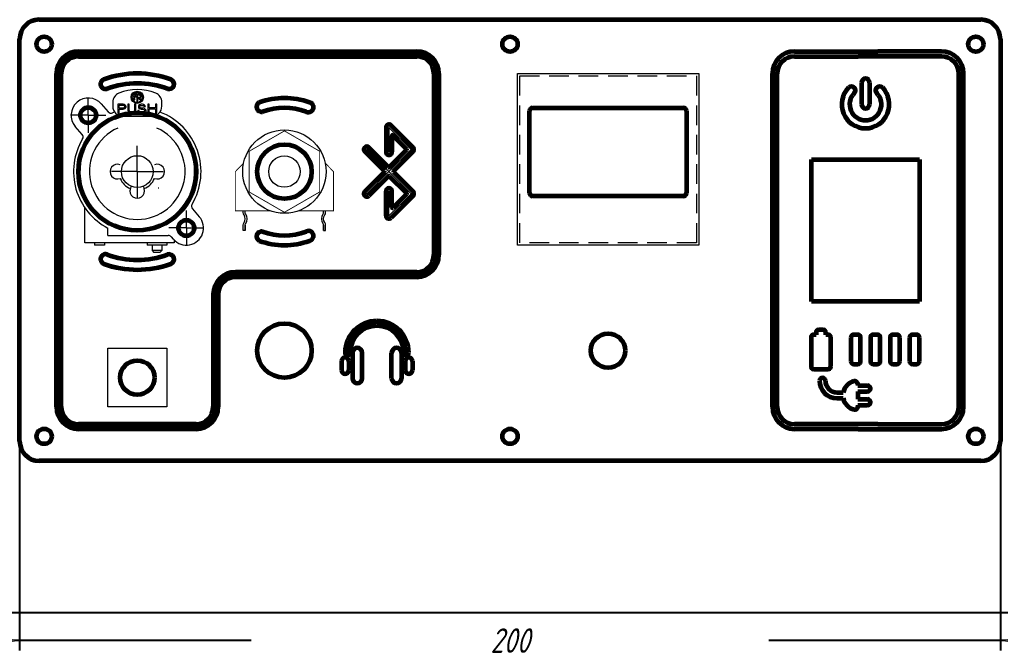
# Model space of a CAD drawing. Header units: millimetres. Extents: x -100 to 100, y -84 to 45.
import ezdxf

# ---------------------------------------------------------------- set-up
doc = ezdxf.new("R2010")
doc.units = ezdxf.units.MM
for name, pattern in [('K5LT32768', [0]), ('K5LT32769', [0]), ('K5LT32770', [0]), ('K5LT_AXLED', [19.5, 15, -1.5, 1.5, -1.5]), ('K5LT_BASIC', [0]), ('K5LT_DASHED', [6, 4, -2]), ('K5LT_THIN', [0])]:
    doc.linetypes.add(name, pattern=pattern)
doc.styles.add('KDIMTEXTSTYLE', font='GOST_AU.SHX', dxfattribs={"width": 0.96, "oblique": 15, "height": 5})
doc.dimstyles.new('KDIMSTYLE (1.00)', dxfattribs={"dimtxt": 5, "dimasz": 1, "dimexe": 2, "dimexo": 0, "dimgap": 1, "dimtad": 1, "dimtxsty": 'KDIMTEXTSTYLE', "dimsah": 1, "dimcen": 0, "dimdle": 1, "dimadec": 0, "dimazin": 0, "dimtfac": 0.667, "dimtmove": 0, "dimatfit": 3, "dimfxl": 1, "dimtvp": 1, "dimtolj": 1, "dimtzin": 0, "dimarcsym": 0})

# ---------------------------------------------------------------- blocks, each defined once
blk = doc.blocks.new('U0')
at = {"color": 7, "linetype": 'K5LT_THIN', "lineweight": 18}
for p, q in [((-88, 38), (-19, 38)), ((-92, -34), (-92, 34)), ((-15, 34), (-15, -3)), ((-19, -7), (-56, -7)), ((-60, -11), (-60, -34)), ((-64, -38), (-88, -38))]:
    blk.add_line(p, q, dxfattribs=at)
for centre, start, end in [((-88, 34), 90, 180), ((-19, 34), 0, 90), ((-19, -3), 270, 0), ((-56, -11), 90, 180), ((-88, -34), 180, 270), ((-64, -34), 270, 0)]:
    blk.add_arc(centre, 4, start, end, dxfattribs=at)
blk = doc.blocks.new('U1')
at = {"color": 7, "linetype": 'K5LT_THIN', "const_width": 0.18}
blk.add_lwpolyline([(-46, 22.3), (-38.81, 18.15), (-38.81, 9.85), (-46, 5.7), (-53.19, 9.85), (-53.19, 18.15)], close=True, dxfattribs=at)
for points in [[(-48.87, 6), (-56, 6), (-56, 14), (-54.32, 15.74)], [(-37.68, 15.74), (-36, 14), (-36, 6), (-43.13, 6)]]:
    blk.add_lwpolyline(points, dxfattribs=at)
at = {"color": 7, "linetype": 'K5LT_THIN', "lineweight": 18}
for points in [[(-54, 3.08), (-54, 2), (-54.4, 2), (-54.4, 3.08, -0.151415), (-54.24, 3.59, 0.309936), (-54.24, 5.16, -0.151415), (-54.4, 5.67), (-54.4, 6)], [(-54, 2), (-54, 3.08, -0.151415), (-53.91, 3.37, 0.309936), (-53.91, 5.38, -0.151415), (-54, 5.67), (-54, 6)], [(-38, 2), (-38, 3.08, 0.151415), (-38.09, 3.37, -0.309936), (-38.09, 5.38, 0.151415), (-38, 5.67), (-38, 6)], [(-38, 3.08), (-38, 2), (-37.6, 2), (-37.6, 3.08, 0.151415), (-37.76, 3.59, -0.309936), (-37.76, 5.16, 0.151415), (-37.6, 5.67), (-37.6, 6)]]:
    blk.add_lwpolyline(points, format="xyb", dxfattribs=at)
for radius in [8.5, 5.25, 3.2]:
    blk.add_circle((-46, 14), radius, dxfattribs=at)
blk = doc.blocks.new('U3')
at = {"color": 30, "linetype": 'K5LT_AXLED', "lineweight": 18, "true_color": 0xff8000}
for q in [(-76, 19.25), (-81.25, 14), (-76, 8.75), (-70.75, 14)]:
    blk.add_line((-76, 14), q, dxfattribs=at)
blk = doc.blocks.new('U4')
at = {"color": 30, "linetype": 'K5LT_AXLED', "lineweight": 18, "true_color": 0xff8000}
for q in [(-86, 29.1), (-89.6, 25.5), (-86, 21.9), (-82.4, 25.5)]:
    blk.add_line((-86, 25.5), q, dxfattribs=at)
blk = doc.blocks.new('U5')
at = {"color": 30, "linetype": 'K5LT_AXLED', "lineweight": 18, "true_color": 0xff8000}
for q in [(-66, 6.1), (-69.6, 2.5), (-66, -1.1), (-62.4, 2.5)]:
    blk.add_line((-66, 2.5), q, dxfattribs=at)
blk = doc.blocks.new('U6')
at = {"color": 7, "linetype": 'K5LT32770', "lineweight": 18}
for points in [[(-82.75, 32.55), (-82.94, 32.46), (-83.1, 32.33), (-83.24, 32.18), (-83.33, 31.99), (-83.4, 31.8), (-83.41, 31.6), (-83.39, 31.39), (-83.32, 31.2), (-83.22, 31.02), (-83.08, 30.87), (-82.91, 30.74), (-82.73, 30.66), (-82.53, 30.62), (-82.32, 30.62), (-82.12, 30.65), (-82.07, 30.67)], [(-69.25, 32.55), (-70.11, 32.84), (-70.99, 33.09), (-71.88, 33.31), (-72.78, 33.48), (-73.69, 33.6), (-74.6, 33.69), (-75.51, 33.74), (-76.42, 33.74), (-77.34, 33.7), (-78.25, 33.61), (-79.15, 33.49), (-80.05, 33.32), (-80.94, 33.12), (-81.82, 32.86), (-82.69, 32.58), (-82.75, 32.55)], [(-69.93, 30.67), (-69.73, 30.62), (-69.53, 30.62), (-69.33, 30.65), (-69.14, 30.72), (-68.96, 30.83), (-68.81, 30.98), (-68.71, 31.15), (-68.63, 31.34), (-68.59, 31.54), (-68.6, 31.75), (-68.65, 31.95), (-68.74, 32.13), (-68.87, 32.3), (-69.02, 32.43), (-69.2, 32.53), (-69.25, 32.55)], [(-69.93, 30.67), (-70.76, 30.95), (-71.59, 31.18), (-72.43, 31.38), (-73.29, 31.53), (-74.15, 31.64), (-75.01, 31.72), (-75.87, 31.74), (-76.74, 31.73), (-77.61, 31.67), (-78.46, 31.57), (-79.32, 31.43), (-80.17, 31.24), (-81, 31.02), (-81.83, 30.76), (-82.07, 30.67)], [(-82.75, -4.55), (-82.94, -4.46), (-83.1, -4.33), (-83.24, -4.18), (-83.33, -4), (-83.4, -3.8), (-83.41, -3.6), (-83.39, -3.39), (-83.32, -3.2), (-83.22, -3.02), (-83.08, -2.87), (-82.91, -2.74), (-82.73, -2.66), (-82.53, -2.61), (-82.32, -2.61), (-82.12, -2.65), (-82.07, -2.67)], [(-69.93, -2.67), (-70.76, -2.94), (-71.59, -3.17), (-72.43, -3.38), (-73.29, -3.52), (-74.15, -3.64), (-75.01, -3.71), (-75.87, -3.74), (-76.74, -3.73), (-77.61, -3.66), (-78.46, -3.57), (-79.32, -3.43), (-80.17, -3.24), (-81, -3.02), (-81.83, -2.75), (-82.07, -2.67)], [(-69.93, -2.67), (-69.73, -2.61), (-69.53, -2.61), (-69.33, -2.65), (-69.14, -2.72), (-68.96, -2.83), (-68.81, -2.97), (-68.71, -3.14), (-68.63, -3.33), (-68.59, -3.55), (-68.6, -3.75), (-68.65, -3.95), (-68.74, -4.13), (-68.87, -4.3), (-69.02, -4.42), (-69.2, -4.53), (-69.25, -4.55)], [(-69.25, -4.55), (-70.11, -4.84), (-70.99, -5.09), (-71.88, -5.3), (-72.78, -5.47), (-73.69, -5.6), (-74.6, -5.68), (-75.51, -5.74), (-76.42, -5.74), (-77.34, -5.69), (-78.25, -5.61), (-79.15, -5.48), (-80.05, -5.31), (-80.94, -5.11), (-81.82, -4.86), (-82.69, -4.57), (-82.75, -4.55)]]:
    blk.add_lwpolyline(points, dxfattribs=at)
blk = doc.blocks.new('U2')
at = {"color": 7, "linetype": 'K5LT32768', "lineweight": 18}
for p, q in [((-81, 28.15), (-81, 27.33)), ((-76.59, 29.37), (-76.37, 29.24)), ((-76.26, 29.42), (-76.58, 29.6)), ((-76.1, 29.77), (-76.1, 28.42)), ((-75.9, 28.42), (-75.9, 29.77)), ((-75.74, 28.88), (-75.42, 28.7)), ((-75.41, 28.93), (-75.63, 29.06)), ((-71, 27.33), (-71, 28.15)), ((-83.36, 27.8), (-81.96, 26.19)), ((-80, 27.73), (-80, 25.93)), ((-78.9, 27.73), (-80, 27.73)), ((-79.72, 26.97), (-79.72, 27.54)), ((-79.72, 27.54), (-78.85, 27.54)), ((-78.85, 26.97), (-79.72, 26.97)), ((-79.72, 25.93), (-79.72, 26.74)), ((-79.72, 26.74), (-78.9, 26.74)), ((-78.67, 27.7), (-78.9, 27.73)), ((-78.9, 26.74), (-78.67, 26.78)), ((-78.85, 27.54), (-78.72, 27.5)), ((-78.72, 27.01), (-78.85, 26.97)), ((-78.72, 27.5), (-78.62, 27.43)), ((-78.62, 27.08), (-78.72, 27.01)), ((-78.49, 27.58), (-78.67, 27.7)), ((-78.67, 26.78), (-78.49, 26.89)), ((-78.62, 27.43), (-78.58, 27.31)), ((-78.58, 27.2), (-78.62, 27.08)), ((-78.58, 27.31), (-78.58, 27.2)), ((-78.35, 27.43), (-78.49, 27.58)), ((-78.49, 26.89), (-78.35, 27.05)), ((-78.3, 27.31), (-78.35, 27.43)), ((-78.35, 27.05), (-78.3, 27.16)), ((-78.3, 27.16), (-78.3, 27.31)), ((-77.94, 27.73), (-77.94, 26.55)), ((-77.66, 27.73), (-77.94, 27.73)), ((-77.94, 26.55), (-77.89, 26.36)), ((-77.89, 26.36), (-77.8, 26.2)), ((-77.8, 26.2), (-77.62, 26.05)), ((-77.66, 26.55), (-77.66, 27.73)), ((-77.62, 26.39), (-77.66, 26.55)), ((-77.52, 26.28), (-77.62, 26.39)), ((-77.62, 26.05), (-77.43, 25.97)), ((-77.39, 26.2), (-77.52, 26.28)), ((-77.2, 26.16), (-77.39, 26.2)), ((-77.02, 26.16), (-77.2, 26.16)), ((-76.84, 26.2), (-77.02, 26.16)), ((-76.7, 26.28), (-76.84, 26.2)), ((-76.79, 25.97), (-76.61, 26.05)), ((-76.61, 26.39), (-76.7, 26.28)), ((-76.56, 26.55), (-76.61, 26.39)), ((-76.61, 26.05), (-76.42, 26.2)), ((-76.56, 27.73), (-76.56, 26.55)), ((-76.29, 27.73), (-76.56, 27.73)), ((-76.42, 26.2), (-76.33, 26.36)), ((-76.33, 26.36), (-76.29, 26.55)), ((-76.29, 26.55), (-76.29, 27.73)), ((-75.92, 26.43), (-75.87, 26.28)), ((-75.64, 26.43), (-75.92, 26.43)), ((-75.87, 26.28), (-75.74, 26.09)), ((-75.74, 27.47), (-75.78, 27.31)), ((-75.78, 27.31), (-75.78, 27.16)), ((-75.78, 27.16), (-75.74, 27.01)), ((-75.55, 27.62), (-75.74, 27.47)), ((-75.74, 27.01), (-75.55, 26.85)), ((-75.74, 26.09), (-75.51, 25.97)), ((-75.6, 26.32), (-75.64, 26.43)), ((-75.46, 26.2), (-75.6, 26.32)), ((-75.37, 27.7), (-75.55, 27.62)), ((-75.55, 26.85), (-75.37, 26.78)), ((-75.51, 27.27), (-75.46, 27.39)), ((-75.51, 27.2), (-75.51, 27.27)), ((-75.46, 27.08), (-75.51, 27.2)), ((-75.46, 27.39), (-75.32, 27.47)), ((-75.32, 27.01), (-75.46, 27.08)), ((-75.28, 26.16), (-75.46, 26.2)), ((-75.19, 27.73), (-75.37, 27.7)), ((-75.37, 26.78), (-75.19, 26.74)), ((-75.32, 27.47), (-75.19, 27.5)), ((-75.19, 26.97), (-75.32, 27.01)), ((-74.91, 26.16), (-75.28, 26.16)), ((-74.96, 27.73), (-75.19, 27.73)), ((-75.19, 27.5), (-74.91, 27.5)), ((-74.91, 26.97), (-75.19, 26.97)), ((-75.19, 26.74), (-74.91, 26.74)), ((-74.73, 27.7), (-74.96, 27.73)), ((-74.91, 27.5), (-74.77, 27.47)), ((-74.68, 26.93), (-74.91, 26.97)), ((-74.91, 26.74), (-74.73, 26.7)), ((-74.73, 26.2), (-74.91, 26.16)), ((-74.77, 27.47), (-74.68, 27.39)), ((-74.54, 27.58), (-74.73, 27.7)), ((-74.73, 26.7), (-74.59, 26.62)), ((-74.59, 26.28), (-74.73, 26.2)), ((-74.68, 27.39), (-74.64, 27.31)), ((-74.5, 26.85), (-74.68, 26.93)), ((-74.68, 25.97), (-74.5, 26.05)), ((-74.64, 27.31), (-74.36, 27.31)), ((-74.59, 26.62), (-74.5, 26.51)), ((-74.5, 26.39), (-74.59, 26.28)), ((-74.41, 27.43), (-74.54, 27.58)), ((-74.32, 26.7), (-74.5, 26.85)), ((-74.5, 26.51), (-74.5, 26.39)), ((-74.5, 26.05), (-74.32, 26.2)), ((-74.36, 27.31), (-74.41, 27.43)), ((-74.22, 26.55), (-74.32, 26.7)), ((-74.32, 26.2), (-74.22, 26.36)), ((-74.22, 26.36), (-74.22, 26.55)), ((-73.86, 27.73), (-73.86, 25.93)), ((-73.58, 27.73), (-73.86, 27.73)), ((-73.58, 27.01), (-73.58, 27.73)), ((-72.3, 27.01), (-73.58, 27.01)), ((-73.58, 25.93), (-73.58, 26.78)), ((-73.58, 26.78), (-72.3, 26.78)), ((-72.3, 27.73), (-72.3, 27.01)), ((-72.02, 27.73), (-72.3, 27.73)), ((-72.3, 26.78), (-72.3, 25.93)), ((-72.02, 25.93), (-72.02, 27.73)), ((-80, 25.93), (-79.72, 25.93)), ((-79, 25.33), (-73, 25.33)), ((-77.43, 25.97), (-77.2, 25.93)), ((-77.2, 25.93), (-77.02, 25.93)), ((-77.02, 25.93), (-76.79, 25.97)), ((-75.51, 25.97), (-75.28, 25.93)), ((-75.28, 25.93), (-74.91, 25.93)), ((-74.91, 25.93), (-74.68, 25.97)), ((-73.86, 25.93), (-73.58, 25.93)), ((-72.3, 25.93), (-72.02, 25.93)), ((-87.25, 21.6), (-88.64, 23.2)), ((-71.6, 10.6), (-71.75, 10.6)), ((-86.7, -0.5), (-86.7, 6.62)), ((-64.75, 6.4), (-63.36, 4.8)), ((-82, 1), (-82, 2.5)), ((-82, 1), (-69.7, 1)), ((-68.64, 0.2), (-69.05, 0.67)), ((-68.5, 0.05), (-68.5, -0.5)), ((-68.5, -0.5), (-86.7, -0.5)), ((-84.7, -0.5), (-84.7, -1)), ((-82.7, -1), (-84.7, -1)), ((-82.7, -0.5), (-82.7, -1)), ((-74, -0.5), (-74, -1)), ((-70, -1), (-74, -1)), ((-73, -1), (-73, -2.1)), ((-71, -1), (-71, -2.1)), ((-70, -0.5), (-70, -1)), ((-71, -2.1), (-73, -2.1)), ((-73, -2.1), (-72.6, -2.5)), ((-71.4, -2.5), (-72.6, -2.5)), ((-71, -2.1), (-71.4, -2.5))]:
    blk.add_line(p, q, dxfattribs=at)
at = {"color": 9, "linetype": 'K5LT32769', "true_color": 0xc0c0c0, "const_width": 0.18}
for points in [[(-77.42, 10.53), (-77.42, 10.53), (-77.42, 10.53), (-77.42, 10.53), (-77.42, 10.54), (-77.42, 10.54), (-77.42, 10.54), (-77.42, 10.54), (-77.42, 10.54), (-77.42, 10.54), (-77.42, 10.54), (-77.42, 10.55), (-77.41, 10.55), (-77.41, 10.55), (-77.41, 10.55), (-77.41, 10.55), (-77.41, 10.55), (-77.41, 10.55), (-77.41, 10.56), (-77.41, 10.56), (-77.41, 10.56), (-77.41, 10.56), (-77.41, 10.56), (-77.41, 10.56), (-77.41, 10.56), (-77.41, 10.57), (-77.41, 10.57), (-77.41, 10.57), (-77.41, 10.57), (-77.41, 10.57), (-77.4, 10.57), (-77.4, 10.58), (-77.4, 10.58), (-77.4, 10.58), (-77.4, 10.58), (-77.4, 10.58), (-77.4, 10.58), (-77.4, 10.58), (-77.4, 10.59), (-77.4, 10.59), (-77.4, 10.59), (-77.4, 10.59), (-77.4, 10.59), (-77.4, 10.59), (-77.4, 10.59), (-77.4, 10.6), (-77.4, 10.6), (-77.4, 10.6), (-77.39, 10.6), (-77.39, 10.6), (-77.39, 10.6), (-77.39, 10.6), (-77.39, 10.61), (-77.39, 10.61), (-77.39, 10.61), (-77.39, 10.61), (-77.39, 10.61), (-77.39, 10.61), (-77.39, 10.61), (-77.39, 10.62), (-77.39, 10.62), (-77.39, 10.62), (-77.39, 10.62), (-77.39, 10.62), (-77.39, 10.62), (-77.39, 10.62), (-77.38, 10.63), (-77.38, 10.63), (-77.38, 10.63), (-77.38, 10.63), (-77.38, 10.63), (-77.38, 10.63), (-77.38, 10.64), (-77.38, 10.64), (-77.38, 10.64), (-77.38, 10.64), (-77.38, 10.64), (-77.38, 10.64), (-77.38, 10.64), (-77.38, 10.65), (-77.38, 10.65), (-77.38, 10.65), (-77.38, 10.65), (-77.37, 10.65), (-77.37, 10.65), (-77.37, 10.65), (-77.37, 10.66), (-77.37, 10.66), (-77.37, 10.66), (-77.37, 10.66), (-77.37, 10.66), (-77.37, 10.66), (-77.37, 10.66), (-77.37, 10.67), (-77.37, 10.67), (-77.37, 10.67), (-77.37, 10.67), (-77.37, 10.67), (-77.37, 10.67), (-77.37, 10.67), (-77.36, 10.68), (-77.36, 10.68), (-77.36, 10.68), (-77.36, 10.68), (-77.36, 10.68), (-77.36, 10.68), (-77.36, 10.68), (-77.36, 10.69), (-77.36, 10.69), (-77.36, 10.69), (-77.36, 10.69), (-77.36, 10.69), (-77.36, 10.69), (-77.36, 10.69), (-77.36, 10.7), (-77.36, 10.7), (-77.35, 10.7), (-77.35, 10.7), (-77.35, 10.7), (-77.35, 10.7), (-77.35, 10.7), (-77.35, 10.71), (-77.35, 10.71), (-77.35, 10.71), (-77.35, 10.71), (-77.35, 10.71), (-77.35, 10.71), (-77.35, 10.72), (-77.35, 10.72), (-77.35, 10.72), (-77.35, 10.72), (-77.35, 10.72), (-77.35, 10.72), (-77.34, 10.72), (-77.34, 10.73), (-77.34, 10.73), (-77.34, 10.73), (-77.34, 10.73), (-77.34, 10.73), (-77.34, 10.73), (-77.34, 10.73), (-77.34, 10.74), (-77.34, 10.74), (-77.34, 10.74), (-77.34, 10.74), (-77.34, 10.74), (-77.34, 10.74), (-77.34, 10.74), (-77.34, 10.75), (-77.33, 10.75), (-77.33, 10.75), (-77.33, 10.75), (-77.33, 10.75), (-77.33, 10.75), (-77.33, 10.75), (-77.33, 10.76), (-77.33, 10.76), (-77.33, 10.76), (-77.33, 10.76), (-77.33, 10.76), (-77.33, 10.76), (-77.33, 10.76), (-77.33, 10.77), (-77.33, 10.77), (-77.33, 10.77), (-77.32, 10.77), (-77.32, 10.77), (-77.32, 10.77), (-77.32, 10.77), (-77.32, 10.78), (-77.32, 10.78), (-77.32, 10.78), (-77.32, 10.78), (-77.32, 10.78), (-77.32, 10.78), (-77.32, 10.78), (-77.32, 10.79), (-77.32, 10.79), (-77.32, 10.79), (-77.32, 10.79), (-77.32, 10.79), (-77.31, 10.79), (-77.31, 10.79), (-77.31, 10.8), (-77.31, 10.8), (-77.31, 10.8), (-77.31, 10.8), (-77.31, 10.8), (-77.31, 10.8), (-77.31, 10.8), (-77.31, 10.81), (-77.31, 10.81), (-77.31, 10.81), (-77.31, 10.81), (-77.31, 10.81), (-77.31, 10.81), (-77.31, 10.81), (-77.3, 10.82), (-77.3, 10.82), (-77.3, 10.82), (-77.3, 10.82), (-77.3, 10.82), (-77.3, 10.82), (-77.3, 10.82), (-77.3, 10.83), (-77.3, 10.83), (-77.3, 10.83), (-77.3, 10.83), (-77.3, 10.83), (-77.3, 10.83), (-77.3, 10.83), (-77.3, 10.84), (-77.29, 10.84), (-77.29, 10.84), (-77.29, 10.84), (-77.29, 10.84), (-77.29, 10.84), (-77.29, 10.84), (-77.29, 10.85), (-77.29, 10.85), (-77.29, 10.85), (-77.29, 10.85), (-77.29, 10.85), (-77.29, 10.85), (-77.29, 10.85), (-77.29, 10.86), (-77.29, 10.86), (-77.28, 10.86), (-77.28, 10.86), (-77.28, 10.86), (-77.28, 10.86), (-77.28, 10.86), (-77.28, 10.87), (-77.28, 10.87), (-77.28, 10.87), (-77.28, 10.87), (-77.28, 10.87), (-77.28, 10.87), (-77.28, 10.87), (-77.28, 10.88), (-77.28, 10.88), (-77.28, 10.88), (-77.27, 10.88), (-77.27, 10.88), (-77.27, 10.88), (-77.27, 10.88), (-77.27, 10.89), (-77.27, 10.89), (-77.27, 10.89), (-77.27, 10.89), (-77.27, 10.89), (-77.27, 10.89), (-77.27, 10.89), (-77.27, 10.9), (-77.27, 10.9), (-77.27, 10.9), (-77.27, 10.9), (-77.26, 10.9), (-77.26, 10.9), (-77.26, 10.9), (-77.26, 10.91), (-77.26, 10.91), (-77.26, 10.91), (-77.26, 10.91), (-77.26, 10.91), (-77.26, 10.91), (-77.26, 10.91), (-77.26, 10.92), (-77.26, 10.92), (-77.26, 10.92), (-77.26, 10.92), (-77.26, 10.92), (-77.25, 10.92), (-77.25, 10.92), (-77.25, 10.93), (-77.25, 10.93), (-77.25, 10.93), (-77.25, 10.93), (-77.25, 10.93), (-77.25, 10.93), (-77.25, 10.93), (-77.25, 10.93), (-77.25, 10.94), (-77.25, 10.94), (-77.25, 10.94), (-77.25, 10.94), (-77.25, 10.94), (-77.24, 10.94), (-77.24, 10.94), (-77.24, 10.95), (-77.24, 10.95), (-77.24, 10.95), (-77.24, 10.95), (-77.24, 10.95), (-77.24, 10.95), (-77.24, 10.95), (-77.24, 10.96), (-77.24, 10.96), (-77.24, 10.96), (-77.24, 10.96), (-77.24, 10.96), (-77.23, 10.96), (-77.23, 10.96), (-77.23, 10.97), (-77.23, 10.97), (-77.23, 10.97), (-77.23, 10.97), (-77.23, 10.97), (-77.23, 10.97), (-77.23, 10.97), (-77.23, 10.98), (-77.23, 10.98), (-77.23, 10.98), (-77.23, 10.98), (-77.23, 10.98), (-77.22, 10.98), (-77.22, 10.98), (-77.22, 10.99), (-77.22, 10.99), (-77.22, 10.99)], [(-74.78, 10.99), (-74.78, 10.99), (-74.78, 10.99), (-74.78, 10.98), (-74.78, 10.98), (-74.77, 10.98), (-74.77, 10.98), (-74.77, 10.98), (-74.77, 10.98), (-74.77, 10.98), (-74.77, 10.97), (-74.77, 10.97), (-74.77, 10.97), (-74.77, 10.97), (-74.77, 10.97), (-74.77, 10.97), (-74.77, 10.97), (-74.77, 10.96), (-74.77, 10.96), (-74.76, 10.96), (-74.76, 10.96), (-74.76, 10.96), (-74.76, 10.96), (-74.76, 10.96), (-74.76, 10.95), (-74.76, 10.95), (-74.76, 10.95), (-74.76, 10.95), (-74.76, 10.95), (-74.76, 10.95), (-74.76, 10.95), (-74.76, 10.94), (-74.76, 10.94), (-74.76, 10.94), (-74.75, 10.94), (-74.75, 10.94), (-74.75, 10.94), (-74.75, 10.94), (-74.75, 10.93), (-74.75, 10.93), (-74.75, 10.93), (-74.75, 10.93), (-74.75, 10.93), (-74.75, 10.93), (-74.75, 10.93), (-74.75, 10.93), (-74.75, 10.92), (-74.75, 10.92), (-74.74, 10.92), (-74.74, 10.92), (-74.74, 10.92), (-74.74, 10.92), (-74.74, 10.92), (-74.74, 10.91), (-74.74, 10.91), (-74.74, 10.91), (-74.74, 10.91), (-74.74, 10.91), (-74.74, 10.91), (-74.74, 10.91), (-74.74, 10.9), (-74.74, 10.9), (-74.74, 10.9), (-74.73, 10.9), (-74.73, 10.9), (-74.73, 10.9), (-74.73, 10.9), (-74.73, 10.89), (-74.73, 10.89), (-74.73, 10.89), (-74.73, 10.89), (-74.73, 10.89), (-74.73, 10.89), (-74.73, 10.89), (-74.73, 10.88), (-74.73, 10.88), (-74.73, 10.88), (-74.73, 10.88), (-74.72, 10.88), (-74.72, 10.88), (-74.72, 10.88), (-74.72, 10.87), (-74.72, 10.87), (-74.72, 10.87), (-74.72, 10.87), (-74.72, 10.87), (-74.72, 10.87), (-74.72, 10.87), (-74.72, 10.86), (-74.72, 10.86), (-74.72, 10.86), (-74.72, 10.86), (-74.72, 10.86), (-74.71, 10.86), (-74.71, 10.86), (-74.71, 10.85), (-74.71, 10.85), (-74.71, 10.85), (-74.71, 10.85), (-74.71, 10.85), (-74.71, 10.85), (-74.71, 10.85), (-74.71, 10.84), (-74.71, 10.84), (-74.71, 10.84), (-74.71, 10.84), (-74.71, 10.84), (-74.71, 10.84), (-74.7, 10.84), (-74.7, 10.83), (-74.7, 10.83), (-74.7, 10.83), (-74.7, 10.83), (-74.7, 10.83), (-74.7, 10.83), (-74.7, 10.83), (-74.7, 10.82), (-74.7, 10.82), (-74.7, 10.82), (-74.7, 10.82), (-74.7, 10.82), (-74.7, 10.82), (-74.7, 10.82), (-74.7, 10.81), (-74.69, 10.81), (-74.69, 10.81), (-74.69, 10.81), (-74.69, 10.81), (-74.69, 10.81), (-74.69, 10.81), (-74.69, 10.8), (-74.69, 10.8), (-74.69, 10.8), (-74.69, 10.8), (-74.69, 10.8), (-74.69, 10.8), (-74.69, 10.8), (-74.69, 10.79), (-74.69, 10.79), (-74.68, 10.79), (-74.68, 10.79), (-74.68, 10.79), (-74.68, 10.79), (-74.68, 10.79), (-74.68, 10.78), (-74.68, 10.78), (-74.68, 10.78), (-74.68, 10.78), (-74.68, 10.78), (-74.68, 10.78), (-74.68, 10.78), (-74.68, 10.77), (-74.68, 10.77), (-74.68, 10.77), (-74.68, 10.77), (-74.67, 10.77), (-74.67, 10.77), (-74.67, 10.77), (-74.67, 10.76), (-74.67, 10.76), (-74.67, 10.76), (-74.67, 10.76), (-74.67, 10.76), (-74.67, 10.76), (-74.67, 10.76), (-74.67, 10.75), (-74.67, 10.75), (-74.67, 10.75), (-74.67, 10.75), (-74.67, 10.75), (-74.67, 10.75), (-74.66, 10.75), (-74.66, 10.74), (-74.66, 10.74), (-74.66, 10.74), (-74.66, 10.74), (-74.66, 10.74), (-74.66, 10.74), (-74.66, 10.74), (-74.66, 10.73), (-74.66, 10.73), (-74.66, 10.73), (-74.66, 10.73), (-74.66, 10.73), (-74.66, 10.73), (-74.66, 10.73), (-74.66, 10.72), (-74.65, 10.72), (-74.65, 10.72), (-74.65, 10.72), (-74.65, 10.72), (-74.65, 10.72), (-74.65, 10.72), (-74.65, 10.71), (-74.65, 10.71), (-74.65, 10.71), (-74.65, 10.71), (-74.65, 10.71), (-74.65, 10.71), (-74.65, 10.7), (-74.65, 10.7), (-74.65, 10.7), (-74.65, 10.7), (-74.65, 10.7), (-74.64, 10.7), (-74.64, 10.7), (-74.64, 10.69), (-74.64, 10.69), (-74.64, 10.69), (-74.64, 10.69), (-74.64, 10.69), (-74.64, 10.69), (-74.64, 10.69), (-74.64, 10.68), (-74.64, 10.68), (-74.64, 10.68), (-74.64, 10.68), (-74.64, 10.68), (-74.64, 10.68), (-74.64, 10.68), (-74.63, 10.67), (-74.63, 10.67), (-74.63, 10.67), (-74.63, 10.67), (-74.63, 10.67), (-74.63, 10.67), (-74.63, 10.67), (-74.63, 10.66), (-74.63, 10.66), (-74.63, 10.66), (-74.63, 10.66), (-74.63, 10.66), (-74.63, 10.66), (-74.63, 10.66), (-74.63, 10.65), (-74.63, 10.65), (-74.63, 10.65), (-74.62, 10.65), (-74.62, 10.65), (-74.62, 10.65), (-74.62, 10.65), (-74.62, 10.64), (-74.62, 10.64), (-74.62, 10.64), (-74.62, 10.64), (-74.62, 10.64), (-74.62, 10.64), (-74.62, 10.64), (-74.62, 10.63), (-74.62, 10.63), (-74.62, 10.63), (-74.62, 10.63), (-74.62, 10.63), (-74.62, 10.63), (-74.62, 10.62), (-74.61, 10.62), (-74.61, 10.62), (-74.61, 10.62), (-74.61, 10.62), (-74.61, 10.62), (-74.61, 10.62), (-74.61, 10.61), (-74.61, 10.61), (-74.61, 10.61), (-74.61, 10.61), (-74.61, 10.61), (-74.61, 10.61), (-74.61, 10.61), (-74.61, 10.6), (-74.61, 10.6), (-74.61, 10.6), (-74.61, 10.6), (-74.6, 10.6), (-74.6, 10.6), (-74.6, 10.6), (-74.6, 10.59), (-74.6, 10.59), (-74.6, 10.59), (-74.6, 10.59), (-74.6, 10.59), (-74.6, 10.59), (-74.6, 10.59), (-74.6, 10.58), (-74.6, 10.58), (-74.6, 10.58), (-74.6, 10.58), (-74.6, 10.58), (-74.6, 10.58), (-74.6, 10.58), (-74.6, 10.57), (-74.59, 10.57), (-74.59, 10.57), (-74.59, 10.57), (-74.59, 10.57), (-74.59, 10.57), (-74.59, 10.56), (-74.59, 10.56), (-74.59, 10.56), (-74.59, 10.56), (-74.59, 10.56), (-74.59, 10.56), (-74.59, 10.56), (-74.59, 10.55), (-74.59, 10.55), (-74.59, 10.55), (-74.59, 10.55), (-74.59, 10.55), (-74.59, 10.55), (-74.58, 10.55), (-74.58, 10.54), (-74.58, 10.54), (-74.58, 10.54), (-74.58, 10.54), (-74.58, 10.54), (-74.58, 10.54), (-74.58, 10.54), (-74.58, 10.53), (-74.58, 10.53), (-74.58, 10.53), (-74.58, 10.53)]]:
    blk.add_lwpolyline(points, dxfattribs=at)
at = {"color": 7, "linetype": 'K5LT32768', "lineweight": 18}
for centre, radius in [((-76, 29.15), 1.25), ((-76, 29.15), 1.04), ((-86, 25.5), 1.6), ((-76, 14), 3.25), ((-66, 2.5), 1.6)]:
    blk.add_circle(centre, radius, dxfattribs=at)
for centre, radius, start, end in [((-79, 28.15), 2, 112.0243, 180), ((-76, 20.73), 10, 67.9757, 112.0243), ((-73, 28.15), 2, 0, 67.9757), ((-86, 25.5), 3.5, 41.0091, 221.0091), ((-76, 29.15), 0.833, 150, 215), ((-76.63, 29.51), 0.104, 60, 150), ((-76.6, 28.73), 0.104, 215, 35), ((-76, 29.15), 0.625, 159.5941, 215), ((-76.42, 29.75), 0.104, 125, 305), ((-76, 29.15), 0.833, 60, 125), ((-76.31, 29.33), 0.104, 240, 60), ((-76, 29.15), 0.625, 99.5941, 125), ((-76, 28.42), 0.104, 180, 0), ((-76, 29.15), 0.625, 60, 80.4059), ((-75.68, 28.97), 0.104, 60, 240), ((-75.64, 29.78), 0.104, 240, 60), ((-75.4, 29.57), 0.104, 35, 215), ((-76, 29.15), 0.625, 339.5941, 35), ((-75.37, 28.79), 0.104, 240, 330), ((-76, 29.15), 0.833, 330, 35), ((-81.36, 26.72), 0.8, 221.0091, 292.7745), ((-76, 14), 13, 110.7647, 112.8586), ((-79, 27.33), 2, 180, 270), ((-73, 27.33), 2, 270, 0), ((-76, 14), 13, 329.1623, 69.2305), ((-76, 14), 11.7, 104.201, 75.7783), ((-76, 14), 9.75, 114.2238, 65.7761), ((-76, 14), 13, 149.1623, 242.5136), ((-87.85, 21.07), 0.8, 329.1986, 41.0091), ((-64.15, 6.93), 0.8, 149.1986, 221.0091), ((-66, 2.5), 3.5, 221.0091, 41.0091), ((-69.7, 0.2), 0.8, 41.0091, 90)]:
    blk.add_arc(centre, radius, start, end, dxfattribs=at)
at = {"color": 9, "linetype": 'K5LT32769', "lineweight": 18, "true_color": 0xc0c0c0}
for centre, radius, start, end in [((-80.05, 14), 1.5, 67.8066, 292.1961), ((-71.95, 14), 1.5, 247.8039, 112.1934), ((-76, 14), 3.75, 201.7377, 247.7289), ((-76, 14), 3.75, 292.2711, 338.2623), ((-76, 10.05), 1.5, 161.3473, 18.6527)]:
    blk.add_arc(centre, radius, start, end, dxfattribs=at)
for name in ['U6', 'U4', 'U3', 'U5']:
    blk.add_blockref(name, (0, 0))
blk = doc.blocks.new('KDIMARROW_01')
blk.add_hatch(color=0).paths.add_polyline_path([(0, 0), (-5, 0.66), (-4.5, 0), (-5, -0.66)])
at = {"color": 0, "linetype": 'K5LT_THIN', "lineweight": 18}
for p, q in [((-4.5, 0), (-5, 0.66)), ((-5, 0.66), (0, 0)), ((0, 0), (-5, -0.66)), ((-5, -0.66), (-4.5, 0)), ((0, 0), (-1, 0))]:
    blk.add_line(p, q, dxfattribs=at)

msp = doc.modelspace()

# ---------------------------------------------------------------- linework, layer by layer
at = {"color": 150, "linetype": 'K5LT_BASIC', "lineweight": 60, "true_color": 0x0080ff}
for p, q in [((-96, 45), (96, 45)), ((-100, -41), (-100, 41)), ((100, 41), (100, -41)), ((-88, 38.5), (-19, 38.5)), ((58, 38.5), (71, 38.5)), ((71, 38.5), (75, 38.5)), ((88, 38.5), (75, 38.5)), ((-88, 37.5), (-19, 37.5)), ((58, 37.5), (71, 37.5)), ((75, 37.5), (71, 37.5)), ((88, 37.5), (75, 37.5)), ((-92.5, -34), (-92.5, 34)), ((-91.5, -34), (-91.5, 34)), ((-15.5, 34), (-15.5, -3)), ((-14.5, 34), (-14.5, -3)), ((53.5, -34), (53.5, 34)), ((54.5, -34), (54.5, 34)), ((71.69, 32.154), (71.69, 27.699)), ((73.31, 32.154), (73.31, 27.699)), ((91.5, -34), (91.5, 34)), ((92.5, -34), (92.5, 34)), ((4, 9.6), (4, 26.4)), ((4.6, 27), (35.4, 27)), ((36, 26.4), (36, 9.6)), ((-25.279, 23), (-25.279, 18)), ((-19.755, 18.924), (-24.255, 23.424)), ((-24.079, 21.31), (-24.079, 18)), ((-21.098, 18.571), (-23.908, 21.381)), ((-25.598, 14.071), (-29.603, 18.076)), ((-24.75, 14.919), (-28.755, 18.924)), ((-24.608, 14.919), (-21.098, 18.429)), ((-23.76, 14.071), (-19.755, 18.076)), ((61.5, -12.5), (61.5, 16.5)), ((61.5, 16.5), (83.5, 16.5)), ((83.5, 16.5), (83.5, -12.5)), ((-25.598, 13.929), (-29.603, 9.924)), ((-24.75, 13.081), (-28.755, 9.076)), ((-24.608, 13.081), (-21.098, 9.571)), ((-23.76, 13.929), (-19.755, 9.924)), ((-25.279, 5), (-25.279, 10)), ((-24.079, 6.69), (-24.079, 10)), ((-19.755, 9.076), (-24.255, 4.576)), ((-21.098, 9.429), (-23.908, 6.619)), ((35.4, 9), (4.6, 9)), ((-19, -6.5), (-56, -6.5)), ((-19, -7.5), (-56, -7.5)), ((-60.5, -11), (-60.5, -34)), ((-59.5, -11), (-59.5, -34)), ((83.5, -12.5), (61.5, -12.5)), ((61.409, -19.771), (61.409, -25.771)), ((62.409, -19.271), (61.909, -19.271)), ((62.409, -18.771), (62.409, -19.271)), ((63.909, -18.271), (62.909, -18.271)), ((64.409, -19.271), (64.409, -18.771)), ((64.909, -19.271), (64.409, -19.271)), ((65.409, -25.771), (65.409, -19.771)), ((69.5, -19.871), (69.5, -24.671)), ((70.9, -19.271), (70.1, -19.271)), ((71.5, -24.671), (71.5, -19.871)), ((73.5, -19.871), (73.5, -24.671)), ((74.9, -19.271), (74.1, -19.271)), ((75.5, -24.671), (75.5, -19.871)), ((77.5, -19.871), (77.5, -24.671)), ((78.9, -19.271), (78.1, -19.271)), ((79.5, -24.671), (79.5, -19.871)), ((81.5, -19.871), (81.5, -24.671)), ((82.9, -19.271), (82.1, -19.271)), ((83.5, -24.671), (83.5, -19.871)), ((-32.133, -22.964), (-32.133, -28.164)), ((-30.133, -28.164), (-30.133, -22.964)), ((-24.133, -28.164), (-24.133, -22.964)), ((-22.133, -22.964), (-22.133, -28.164)), ((-34.383, -24.664), (-34.383, -26.464)), ((-32.883, -24.664), (-32.883, -26.464)), ((-21.383, -24.664), (-21.383, -26.464)), ((-19.883, -24.664), (-19.883, -26.464)), ((70.1, -25.271), (70.9, -25.271)), ((74.1, -25.271), (74.9, -25.271)), ((78.1, -25.271), (78.9, -25.271)), ((82.1, -25.271), (82.9, -25.271)), ((61.909, -26.271), (64.909, -26.271)), ((70.9, -29.318), (70.9, -29.642)), ((70.9, -29.642), (72.9, -29.642)), ((66.69, -31.042), (67.69, -31.042)), ((67.69, -31.042), (67.961, -31.042)), ((70.9, -30.842), (72.9, -30.842)), ((70.9, -30.842), (70.9, -32.442)), ((66.69, -32.242), (67.961, -32.242)), ((70.9, -32.442), (72.9, -32.442)), ((70.9, -33.642), (72.9, -33.642)), ((70.9, -33.642), (70.9, -33.966)), ((-64, -37.5), (-88, -37.5)), ((71, -37.5), (58, -37.5)), ((75, -37.5), (71, -37.5)), ((75, -37.5), (88, -37.5)), ((-64, -38.5), (-88, -38.5)), ((71, -38.5), (58, -38.5)), ((71, -38.5), (75, -38.5)), ((75, -38.5), (88, -38.5)), ((96, -45), (-96, -45))]:
    msp.add_line(p, q, dxfattribs=at)
at = {"color": 7, "linetype": 'K5LT_THIN', "lineweight": 18}
for p, q in [((1.5, -1), (1.5, 34)), ((1.5, 34), (38.5, 34)), ((38.5, 34), (38.5, -1)), ((-20.179, 18.5), (-24.679, 23)), ((-24.679, 23), (-24.679, 18)), ((-24.679, 14), (-29.179, 18.5)), ((-24.679, 14), (-20.179, 18.5)), ((-24.679, 14), (-29.179, 9.5)), ((-24.679, 14), (-20.179, 9.5)), ((-24.679, 5), (-24.679, 10)), ((-20.179, 9.5), (-24.679, 5)), ((38.5, -1), (1.5, -1)), ((-82, -34), (-82, -22)), ((-82, -22), (-70, -22)), ((-70, -22), (-70, -34)), ((-70, -34), (-82, -34))]:
    msp.add_line(p, q, dxfattribs=at)
at = {"color": 7, "linetype": 'K5LT_DASHED', "lineweight": 18}
for p, q in [((2, -0.5), (2, 33.5)), ((2, 33.5), (38, 33.5)), ((38, 33.5), (38, -0.5)), ((38, -0.5), (2, -0.5))]:
    msp.add_line(p, q, dxfattribs=at)
at = {"color": 232, "true_color": 0xc52b79}
msp.add_xline((0, -75.907), (1, 0), dxfattribs=at)
at = {"color": 150, "linetype": 'K5LT_BASIC', "lineweight": 60, "true_color": 0x0080ff}
for centre, radius in [((-95, 40), 1.55), ((0, 40), 1.55), ((95, 40), 1.55), ((-76, 14), 12), ((-86, 25.5), 1.6), ((-46, 14), 5.55), ((-66, 2.5), 1.6), ((-46, -22.5), 5.55), ((20, -22.5), 3.5), ((-76, -28), 3.5), ((-95, -40), 1.55), ((0, -40), 1.55), ((95, -40), 1.55)]:
    msp.add_circle(centre, radius, dxfattribs=at)
for centre, radius, start, end in [((-96, 41), 4, 90, 180), ((96, 41), 4, 0, 90), ((-88, 34), 4.5, 90, 180), ((-19, 34), 4.5, 0, 90), ((58, 34), 4.5, 90, 180), ((88, 34), 4.5, 0, 90), ((-88, 34), 3.5, 90, 180), ((-19, 34), 3.5, 0, 90), ((58, 34), 3.5, 90, 180), ((88, 34), 3.5, 0, 90), ((-76, 14), 20, 70, 110), ((-82.498, 31.854), 1, 110, 290), ((-76, 14), 18, 70, 110), ((-69.502, 31.854), 1, 250, 70), ((72.5, 32.154), 0.81, 0, 180), ((72.5, 27.699), 4.86, 135, 270), ((69.636, 30.563), 0.81, 315, 135), ((72.5, 27.699), 4.86, 270, 45), ((75.364, 30.563), 0.81, 45, 225), ((-50.653, 27.205), 1.01, 118.21895, 281.78105), ((-46, 14), 15, 70, 110), ((-41.076, 27.106), 1.01, 241.78105, 78.21895), ((72.5, 27.699), 3.24, 135, 270), ((72.5, 27.699), 3.24, 270, 45), ((-46, 14), 13, 70, 110), ((4.6, 26.4), 0.6, 90, 180), ((35.4, 26.4), 0.6, 0, 90), ((72.5, 27.699), 0.81, 180, 0), ((-24.679, 23), 0.6, 45, 180), ((-23.979, 21.31), 0.1, 45, 180), ((-29.179, 18.5), 0.6, 45, 225), ((-24.679, 18), 0.6, 180, 0), ((-21.169, 18.5), 0.1, 315, 45), ((-20.179, 18.5), 0.6, 315, 45), ((-25.669, 14), 0.1, 315, 45), ((-24.679, 14.99), 0.1, 225, 315), ((-23.689, 14), 0.1, 135, 225), ((-24.679, 13.01), 0.1, 45, 135), ((-24.679, 10), 0.6, 0, 180), ((-29.179, 9.5), 0.6, 135, 315), ((-21.169, 9.5), 0.1, 315, 45), ((-20.179, 9.5), 0.6, 315, 45), ((4.6, 9.6), 0.6, 180, 270), ((35.4, 9.6), 0.6, 270, 0), ((-23.979, 6.69), 0.1, 180, 315), ((-24.679, 5), 0.6, 180, 315), ((-50.653, 0.795), 1.01, 78.21895, 241.78105), ((-46, 14), 13, 250, 290), ((-41.076, 0.894), 1.01, 281.78105, 118.21895), ((-46, 14), 15, 250, 290), ((-82.498, -3.854), 1, 70, 250), ((-76, 14), 18, 250, 290), ((-69.502, -3.854), 1, 290, 110), ((-19, -3), 4.5, 270, 0), ((-19, -3), 3.5, 270, 0), ((-76, 14), 20, 250, 290), ((-56, -11), 4.5, 90, 180), ((-56, -11), 3.5, 90, 180), ((-27.133, -22.964), 6.5, 90, 180), ((-27.133, -22.964), 5.5, 90, 180), ((-27.133, -22.964), 6.5, 0, 90), ((-27.133, -22.964), 5.5, 0, 90), ((61.909, -19.771), 0.5, 90, 180), ((62.909, -18.771), 0.5, 90, 180), ((63.909, -18.771), 0.5, 0, 90), ((64.909, -19.771), 0.5, 0, 90), ((70.1, -19.871), 0.6, 90, 180), ((70.9, -19.871), 0.6, 0, 90), ((74.1, -19.871), 0.6, 90, 180), ((74.9, -19.871), 0.6, 0, 90), ((78.1, -19.871), 0.6, 90, 180), ((78.9, -19.871), 0.6, 0, 90), ((82.1, -19.871), 0.6, 90, 180), ((82.9, -19.871), 0.6, 0, 90), ((-31.133, -22.964), 1, 0, 180), ((-23.133, -22.964), 1, 0, 180), ((-33.633, -24.664), 0.75, 0, 180), ((-33.133, -22.964), 0.5, 180, 0), ((-21.133, -22.964), 0.5, 180, 0), ((-20.633, -24.664), 0.75, 0, 180), ((61.909, -25.771), 0.5, 180, 270), ((64.909, -25.771), 0.5, 270, 0), ((70.1, -24.671), 0.6, 180, 270), ((70.9, -24.671), 0.6, 270, 0), ((74.1, -24.671), 0.6, 180, 270), ((74.9, -24.671), 0.6, 270, 0), ((78.1, -24.671), 0.6, 180, 270), ((78.9, -24.671), 0.6, 270, 0), ((82.1, -24.671), 0.6, 180, 270), ((82.9, -24.671), 0.6, 270, 0), ((-33.633, -26.464), 0.75, 180, 0), ((-20.633, -26.464), 0.75, 180, 0), ((-31.133, -28.164), 1, 180, 0), ((-23.133, -28.164), 1, 180, 0), ((63.704, -28.657), 0.6, 0, 180), ((66.69, -28.657), 3.585, 180, 270), ((66.69, -28.657), 2.385, 180, 270), ((70.9, -31.642), 3, 104.47751, 168.46304), ((70.3, -29.318), 0.6, 0, 104.47751), ((72.9, -30.242), 0.6, 270, 90), ((58, -34), 4.5, 180, 270), ((58, -34), 3.5, 180, 270), ((70.9, -31.642), 3, 191.53696, 255.52249), ((70.3, -33.966), 0.6, 255.52249, 0), ((72.9, -33.042), 0.6, 270, 90), ((-88, -34), 4.5, 180, 270), ((-88, -34), 3.5, 180, 270), ((-64, -34), 4.5, 270, 0), ((-64, -34), 3.5, 270, 0), ((88, -34), 3.5, 270, 0), ((88, -34), 4.5, 270, 0), ((-96, -41), 4, 180, 270), ((96, -41), 4, 270, 0)]:
    msp.add_arc(centre, radius, start, end, dxfattribs=at)
at = {"color": 7, "linetype": 'K5LT_THIN', "lineweight": 18}
for start, end in [(90, 180), (0, 90)]:
    msp.add_arc((-27.133, -22.964), 6, start, end, dxfattribs=at)

# ---------------------------------------------------------------- block references
for name in ['U0', 'U2', 'U1']:
    msp.add_blockref(name, (0, 0))

# ---------------------------------------------------------------- dimensions: what is measured, and where the dimension line sits
at = {"color": 7}
msp.add_linear_dim(base=(-100, -81.65), p1=(100, 0), p2=(-100, 0), location=(0, -81.65), dimstyle='KDIMSTYLE (1.00)', override={"dimexo": 0, "dimpost": '\\H5.0;\\W0.965;\\Q15;<>', "dimblk1": 'KDIMARROW_01', "dimblk2": 'KDIMARROW_01', "dimse1": 0, "dimse2": 0, "dimclrt": 7, "dimtolj": 1}, dxfattribs=at).render()

doc.saveas('drawing.dxf')
